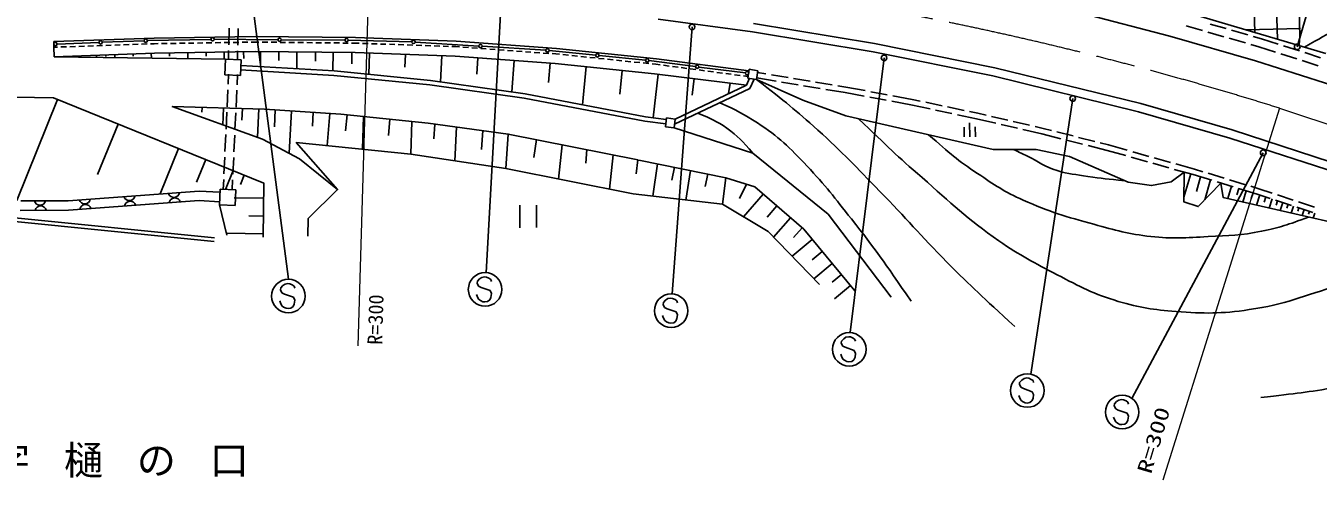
# Model space of a CAD drawing. Units: millimetres at full size, sheet at 1:1000; details may follow other scales. Extents: x 40000 to 680000, y 20000 to 380000.
# Drawn here: x 345490 to 460951, y 264453 to 305006 of the extents above; entities that cross this region are included whole.
import ezdxf
from ezdxf.enums import TextEntityAlignment as Align

# ---------------------------------------------------------------- set-up
doc = ezdxf.new("R2010")
doc.units = ezdxf.units.MM
doc.header["$LTSCALE"] = 1000
doc.linetypes.add('CHAIN', pattern=[18.5, 12, -1.5, 3.5, -1.5])
for name, color, linetype, lineweight in [('M-BGD', 7, 'Continuous', 25), ('M-BMK', 2, 'CHAIN', 13), ('M-STR-HTXT', 7, 'Continuous', 13), ('M-STR-STRC', 7, 'Continuous', 25)]:
    doc.layers.add(name, color=color, linetype=linetype, lineweight=lineweight)
doc.layers.add('M-BMK-HTXT', color=7, linetype='Continuous')
doc.styles.add('ＭＳ ゴシック', font='')
doc.styles.get('ＭＳ ゴシック').set_extended_font_data('MS Gothic')

msp = doc.modelspace()

# ---------------------------------------------------------------- linework, layer by layer
at = {"layer": 'M-BGD'}
for p, q in [((455284, 304420), (455142, 310281)), ((457304, 303826), (457193, 308422)), ((461641, 302553), (447838, 306606)), ((459308, 303927), (459242, 306673)), ((410399, 304470), (401977, 305592)), ((449163, 304998), (450605, 304586)), ((451293, 305170), (452735, 304758)), ((347985, 303597), (356940, 303913)), ((356940, 303913), (365970, 304055)), ((363621, 303304), (363652, 304804)), ((364451, 304779), (364420, 303279)), ((365970, 304055), (374941, 303965)), ((374941, 303965), (383928, 303650)), ((421189, 302699), (410399, 304470)), ((451086, 304449), (452528, 304037)), ((453009, 303900), (454451, 303488)), ((453216, 304621), (454658, 304209)), ((459368, 304766), (454503, 304649)), ((455139, 304071), (455879, 303860)), ((455879, 303860), (457367, 303381)), ((459350, 304586), (459261, 303280)), ((347985, 303597), (348002, 303098)), ((348002, 303098), (348330, 303109)), ((348002, 303098), (348032, 302248)), ((348032, 302248), (356975, 302564)), ((348630, 303120), (349130, 303137)), ((349430, 303148), (349929, 303166)), ((350229, 303176), (350729, 303194)), ((351029, 303204), (351528, 303222)), ((351828, 303233), (352328, 303250)), ((352628, 303261), (353127, 303278)), ((353427, 303289), (353927, 303307)), ((354227, 303317), (354726, 303335)), ((355026, 303345), (355526, 303363)), ((355826, 303374), (356325, 303391)), ((356625, 303402), (356953, 303413)), ((356694, 302554), (356706, 302123)), ((356953, 303413), (357313, 303419)), ((356975, 302564), (365974, 302705)), ((357613, 303424), (358112, 303432)), ((358326, 302300), (358328, 302585)), ((358412, 303436), (358912, 303444)), ((359212, 303449), (359712, 303457)), ((359950, 302610), (359961, 302054)), ((360012, 303461), (360512, 303469)), ((360812, 303474), (361312, 303482)), ((361592, 302298), (361591, 302636)), ((361612, 303487), (362112, 303494)), ((362412, 303499), (362912, 303507)), ((363208, 302661), (363214, 302028)), ((363212, 303512), (363712, 303519)), ((363594, 302015), (363610, 302804)), ((364012, 303524), (364512, 303532)), ((364410, 302779), (364394, 301981)), ((364812, 303537), (365312, 303545)), ((364960, 302104), (364943, 302689)), ((365612, 303549), (365971, 303555)), ((365971, 303555), (366301, 303552)), ((365974, 302705), (374910, 302615)), ((366454, 302700), (366454, 301371)), ((366601, 303549), (367101, 303544)), ((367401, 303541), (367901, 303536)), ((368093, 301919), (368083, 302684)), ((368200, 303532), (368700, 303527)), ((369000, 303524), (369500, 303519)), ((369703, 302667), (369691, 301183)), ((369800, 303516), (370300, 303511)), ((370600, 303508), (371100, 303503)), ((371367, 301852), (371363, 302651)), ((371400, 303500), (371900, 303495)), ((372200, 303492), (372700, 303487)), ((372944, 302684), (372917, 301000)), ((373000, 303484), (373500, 303479)), ((373800, 303476), (374300, 303471)), ((374600, 303468), (374930, 303465)), ((374625, 301622), (374626, 302625)), ((374910, 302615), (383855, 302301)), ((374930, 303465), (375268, 303453)), ((375568, 303442), (376067, 303425)), ((376180, 302570), (376126, 300681)), ((376367, 303414), (376867, 303397)), ((377167, 303386), (377666, 303369)), ((377966, 303358), (378466, 303341)), ((378766, 303330), (379265, 303313)), ((379565, 303302), (380065, 303285)), ((380365, 303274), (380864, 303257)), ((381164, 303246), (381664, 303229)), ((381964, 303218), (382463, 303201)), ((382763, 303190), (383263, 303173)), ((383563, 303162), (383901, 303150)), ((383901, 303150), (384238, 303126)), ((383928, 303650), (392897, 302999)), ((384537, 303104), (385036, 303068)), ((385335, 303046), (385834, 303010)), ((386133, 302988), (386631, 302952)), ((386931, 302931), (387429, 302894)), ((387729, 302873), (388227, 302837)), ((388526, 302815), (389025, 302779)), ((389324, 302757), (389823, 302721)), ((390122, 302699), (390621, 302663)), ((390920, 302641), (391419, 302605)), ((391718, 302583), (392217, 302547)), ((392516, 302525), (392853, 302501)), ((392897, 302999), (401824, 302075)), ((431896, 300536), (421189, 302699)), ((454932, 303351), (455661, 303142)), ((455661, 303142), (457143, 302665)), ((457619, 302512), (459047, 302052)), ((457843, 303228), (459271, 302768)), ((459747, 302614), (461174, 302155)), ((348032, 302248), (363320, 302027)), ((351809, 302193), (351801, 302381)), ((352627, 302283), (352616, 302410)), ((353428, 302438), (353438, 302170)), ((355084, 302296), (355077, 302497)), ((363260, 300630), (363320, 302027)), ((363320, 302027), (364720, 301967)), ((364720, 301967), (364660, 300570)), ((373040, 300988), (364705, 301473)), ((379408, 302457), (379362, 301318)), ((382645, 302344), (382526, 300007)), ((383855, 302301), (392778, 301654)), ((385883, 302154), (385794, 300689)), ((389108, 301920), (388899, 299105)), ((392336, 301686), (392182, 299941)), ((392778, 301654), (401666, 300735)), ((392853, 302501), (393181, 302467)), ((393479, 302436), (393977, 302385)), ((394275, 302354), (394772, 302302)), ((395071, 302271), (395568, 302220)), ((395553, 301367), (395226, 297962)), ((395867, 302189), (396364, 302138)), ((396662, 302107), (397160, 302055)), ((397458, 302024), (397955, 301973)), ((398254, 301942), (398751, 301891)), ((399050, 301860), (399547, 301808)), ((399845, 301777), (400343, 301726)), ((400641, 301695), (401138, 301644)), ((401437, 301613), (401765, 301579)), ((401765, 301579), (402171, 301525)), ((401824, 302075), (410077, 300985)), ((402468, 301486), (402964, 301420)), ((403261, 301381), (403757, 301316)), ((459523, 301899), (460950, 301439)), ((364660, 300570), (363260, 300630)), ((363559, 299790), (363600, 300689)), ((364400, 300652), (364358, 299753)), ((373008, 300589), (364682, 301073)), ((381581, 299737), (373008, 300589)), ((381629, 300134), (373040, 300988)), ((398776, 301034), (398557, 298907)), ((401990, 300695), (401534, 296806)), ((401666, 300735), (409883, 299722)), ((404054, 301276), (404550, 301211)), ((404848, 301171), (405343, 301106)), ((405206, 300298), (405018, 298821)), ((405641, 301067), (406136, 301001)), ((406434, 300962), (406929, 300896)), ((407227, 300857), (407723, 300791)), ((408020, 300752), (408516, 300687)), ((408813, 300647), (409309, 300582)), ((409606, 300543), (410012, 300489)), ((410147, 300323), (409883, 299722)), ((409993, 300347), (410116, 301126)), ((410766, 300225), (409993, 300347)), ((410116, 301126), (410889, 301004)), ((410556, 300258), (410189, 299425)), ((410889, 301004), (410766, 300225)), ((410789, 300354), (412514, 300069)), ((410870, 300847), (411612, 300725)), ((412105, 300643), (413585, 300399)), ((414078, 300317), (415558, 300072)), ((444901, 297336), (431896, 300536)), ((363466, 297792), (363536, 299291)), ((364335, 299254), (364266, 297755)), ((390026, 298542), (381581, 299737)), ((390091, 298937), (381629, 300134)), ((410189, 299425), (403445, 296216)), ((409883, 299722), (403505, 296688)), ((408421, 299902), (408283, 298961)), ((413008, 299987), (414488, 299743)), ((414981, 299661), (416461, 299416)), ((416052, 299991), (417532, 299746)), ((416954, 299335), (418680, 299050)), ((418025, 299665), (418766, 299542)), ((418680, 299050), (420394, 298729)), ((418766, 299542), (420486, 299221)), ((420978, 299129), (422452, 298853)), ((339422, 298721), (347972, 298580)), ((348325, 298437), (344672, 289424)), ((400795, 296498), (390026, 298542)), ((400858, 296893), (390091, 298937)), ((420886, 298637), (422360, 298362)), ((422852, 298270), (424567, 297949)), ((422944, 298761), (424664, 298440)), ((424567, 297949), (426278, 297590)), ((424664, 298440), (425402, 298285)), ((425891, 298182), (427359, 297874)), ((361230, 297725), (361223, 297307)), ((363146, 297674), (363102, 296146)), ((363374, 295794), (363443, 297293)), ((364242, 297256), (364173, 295757)), ((364836, 297629), (364797, 296602)), ((366182, 295059), (366296, 297590)), ((367776, 297514), (367695, 295989)), ((369231, 297418), (369002, 293644)), ((371086, 296037), (371174, 297291)), ((372400, 294311), (372646, 297194)), ((374186, 297072), (374063, 295646)), ((375663, 296918), (375578, 293992)), ((402712, 296654), (400858, 296893)), ((402629, 296003), (402727, 296785)), ((402727, 296785), (403505, 296688)), ((426767, 297487), (428235, 297179)), ((427848, 297771), (429316, 297463)), ((428725, 297076), (430436, 296717)), ((429806, 297360), (430544, 297205)), ((430544, 297205), (431277, 297035)), ((431764, 296922), (433226, 296584)), ((453049, 294992), (444901, 297336)), ((353733, 296245), (351906, 291738)), ((377879, 295220), (378007, 296675)), ((379961, 296472), (379898, 293558)), ((381956, 294923), (382039, 296232)), ((383957, 295978), (383818, 292930)), ((386188, 293977), (386333, 295656)), ((402661, 296257), (400795, 296498)), ((403406, 295905), (402629, 296003)), ((403505, 296688), (403406, 295905)), ((429323, 295096), (429317, 295971)), ((429823, 295100), (429814, 296350)), ((430323, 295103), (430317, 295978)), ((430436, 296717), (432139, 296322)), ((432626, 296210), (434087, 295871)), ((433713, 296471), (435174, 296133)), ((434574, 295759), (436277, 295364)), ((435661, 296020), (436395, 295850)), ((436395, 295850), (437126, 295665)), ((363282, 293797), (363351, 295295)), ((364150, 295258), (364081, 293760)), ((369646, 294587), (373341, 290388)), ((388589, 295351), (388360, 292274)), ((390880, 293260), (391101, 294852)), ((436277, 295364), (437972, 294935)), ((437610, 295543), (439064, 295174)), ((438456, 294813), (439910, 294444)), ((439549, 295052), (441003, 294684)), ((441488, 294561), (442219, 294376)), ((465781, 290851), (453049, 294992)), ((359141, 294053), (357499, 290003)), ((363189, 291799), (363259, 293297)), ((393395, 294396), (393094, 291330)), ((395529, 292736), (395619, 293954)), ((397973, 293486), (397641, 290414)), ((435769, 293957), (438736, 293343)), ((440395, 294322), (442089, 293893)), ((442089, 293893), (443767, 293419)), ((442219, 294376), (443901, 293901)), ((444248, 293284), (445691, 292876)), ((444383, 293765), (445826, 293358)), ((361570, 293068), (360750, 291043)), ((364058, 293260), (363988, 291762)), ((400022, 291806), (400174, 293048)), ((400022, 291803), (400175, 293045)), ((400263, 293029), (408018, 291451)), ((401939, 292688), (401510, 289801)), ((403212, 291245), (403443, 292382)), ((446173, 292740), (447616, 292333)), ((446307, 293222), (447751, 292815)), ((448097, 292197), (449775, 291724)), ((448232, 292679), (449915, 292204)), ((449915, 292204), (450633, 291986)), ((363125, 290401), (363166, 291299)), ((364000, 292083), (363321, 290409)), ((363965, 291262), (363924, 290364)), ((365004, 291676), (364665, 290839)), ((404862, 292093), (404470, 289460)), ((406188, 290664), (406415, 291777)), ((407741, 289085), (408018, 291451)), ((443985, 291038), (446074, 290746)), ((446074, 290746), (447833, 291097)), ((449561, 291789), (448946, 289722)), ((449775, 291724), (451445, 291218)), ((450453, 291518), (450068, 290226)), ((451344, 291249), (450813, 289468)), ((451112, 291842), (452547, 291407)), ((451923, 291073), (453359, 290639)), ((453026, 291262), (454461, 290827)), ((360966, 290257), (349270, 289400)), ((362831, 290146), (360966, 290257)), ((362792, 289033), (362851, 290429)), ((362851, 290429), (364251, 290369)), ((364251, 290369), (364192, 288973)), ((370720, 287802), (373341, 290388)), ((399758, 290002), (407741, 289085)), ((409888, 290870), (409238, 289602)), ((411374, 289988), (409618, 287965)), ((453204, 290686), (452871, 289585)), ((453865, 290486), (453698, 289935)), ((453837, 290494), (455508, 289988)), ((454525, 290286), (454220, 289277)), ((454940, 290682), (455658, 290465)), ((455130, 290102), (454978, 289598)), ((455734, 289914), (455434, 289000)), ((455508, 289988), (456676, 289605)), ((455658, 290465), (456829, 290081)), ((457304, 289926), (458729, 289458)), ((349270, 289400), (345036, 289377)), ((360971, 289405), (349304, 288550)), ((362781, 289298), (360971, 289405)), ((364192, 288973), (362792, 289033)), ((362792, 289033), (363452, 286329)), ((366745, 289610), (364108, 289646)), ((389610, 288989), (389624, 286989)), ((391124, 286999), (391110, 288999)), ((412588, 288935), (411710, 287923)), ((456283, 289734), (456133, 289277)), ((456831, 289554), (456565, 288742)), ((457151, 289449), (458576, 288982)), ((457319, 289394), (457186, 288988)), ((457806, 289235), (457570, 288512)), ((458281, 289079), (458163, 288718)), ((458757, 288923), (458549, 288289)), ((459051, 288827), (460477, 288359)), ((459232, 288767), (459128, 288450)), ((459204, 289303), (460630, 288835)), ((343918, 287615), (362321, 285756)), ((343919, 287936), (362353, 286075)), ((349304, 288550), (344984, 288526)), ((366723, 288028), (365404, 288046)), ((413802, 287882), (412299, 286150)), ((459707, 288612), (459528, 288065)), ((460182, 288456), (460092, 288183)), ((460657, 288300), (460507, 287842)), ((366700, 286446), (363484, 286491)), ((414841, 286980), (414090, 286114)), ((415746, 285947), (413946, 284449)), ((416644, 284867), (415744, 284118)), ((417542, 283787), (415906, 282426)), ((418359, 282805), (417541, 282125)), ((419176, 281824), (417748, 280635))]:
    msp.add_line(p, q, dxfattribs=at)
for points in [[(410766, 300225), (414908, 298378), (418738, 296978), (431913, 293973), (435769, 293957), (438736, 293343), (443985, 291038), (446074, 290746), (447833, 291097), (448980, 291948)], [(347972, 298580), (366763, 290963), (366696, 286142)], [(400174, 293048), (388589, 295351), (381444, 296318), (373638, 297129), (366818, 297576), (358572, 297795), (366636, 294880), (369948, 293150), (373341, 290388), (369646, 294587), (379898, 293558), (388360, 292274), (399765, 290001)], [(403406, 295905), (410448, 293647), (417170, 288208), (422808, 280781)], [(408018, 291451), (410618, 290643), (415001, 286842), (419566, 281354)], [(448980, 291948), (448940, 289297), (450243, 288868), (452247, 290975), (452469, 289677), (463970, 287051)], [(373341, 290388), (370720, 287802), (370698, 286240)], [(407741, 289085), (411806, 286659), (416401, 281914)]]:
    msp.add_lwpolyline(points, dxfattribs=at)
for centre, start, end in [((354732, 289913), 196.87172, 351.51095), ((358721, 290206), 196.87172, 351.51095), ((346754, 289499), 192.9979, 347.63713), ((346816, 288424), 12.99791, 167.63714), ((350743, 289621), 196.87172, 351.51095), ((350820, 288549), 16.87172, 171.51095), ((354809, 288841), 16.87172, 171.51095), ((358798, 289133), 16.87172, 171.51095)]:
    msp.add_arc(centre, 512, start, end, dxfattribs=at)
for points, knots in [([(459726, 303115), (461199, 303927), (461577, 304141), (462755, 304814), (464537, 305830), (465611, 306287), (467278, 307482), (468553, 308395), (469244, 308946), (470400, 310007), (471921, 311403), (472697, 312268), (474114, 313771), (475397, 315133), (475807, 315593), (477330, 317322)], [0, 0, 0, 0, 1, 1, 1, 2, 2, 2, 3, 3, 3, 4, 4, 4, 5, 5, 5, 5]), ([(410766, 300225), (413431, 298152), (414188, 297552), (416258, 295695), (418512, 293675), (419656, 292415), (421774, 290253), (424163, 287816), (425372, 286326), (427787, 283914), (430095, 281610), (430891, 280873), (433840, 278163)], [0, 0, 0, 0, 1, 1, 1, 2, 2, 2, 3, 3, 3, 4, 4, 4, 4]), ([(407497, 298144), (409078, 297433), (409595, 297144), (410846, 296344), (412782, 295107), (413708, 294157), (415288, 292489), (416942, 290743), (417745, 289652), (419245, 287772), (421457, 285002), (422116, 283992), (424588, 280436)], [0, 0, 0, 0, 1, 1, 1, 2, 2, 2, 3, 3, 3, 4, 4, 4, 4]), ([(405543, 297214), (406743, 296718), (407181, 296522), (408109, 295876), (409145, 295155), (409492, 294736), (410448, 293647)], [0, 0, 0, 0, 1, 1, 1, 2, 2, 2, 2]), ([(419885, 296716), (422551, 294149), (423289, 293453), (425559, 291459), (428166, 289169), (429569, 287792), (432426, 285821), (434365, 284484), (435547, 283873), (437639, 282790), (439703, 281721), (440863, 281066), (443094, 280414), (445057, 279839), (446213, 279666), (448252, 279508), (450800, 279311), (452266, 279298), (454794, 279674), (457982, 280148), (459680, 280881), (462753, 281854), (465123, 282605), (465917, 282880), (468770, 283932)], [0, 0, 0, 0, 1, 1, 1, 2, 2, 2, 3, 3, 3, 4, 4, 4, 5, 5, 5, 6, 6, 6, 7, 7, 7, 8, 8, 8, 8]), ([(426130, 295292), (428106, 293580), (428704, 293032), (430525, 291820), (432053, 290802), (432908, 290195), (434589, 289455), (436981, 288401), (438398, 287973), (440921, 287289), (442879, 286758), (443984, 286435), (445999, 286199), (447982, 285966), (449116, 286097), (451111, 286192), (452985, 286282), (454053, 286295), (455892, 286674), (457570, 287021), (458200, 287239), (460094, 287936)], [0, 0, 0, 0, 1, 1, 1, 2, 2, 2, 3, 3, 3, 4, 4, 4, 5, 5, 5, 6, 6, 6, 7, 7, 7, 7]), ([(433739, 293965), (434342, 293678), (434495, 293604), (434978, 293372), (436014, 292873), (436520, 292405), (437622, 292081), (438669, 291773), (439292, 291742), (440370, 291572), (441652, 291371), (442089, 291334), (443669, 291177)], [0, 0, 0, 0, 1, 1, 1, 2, 2, 2, 3, 3, 3, 4, 4, 4, 4]), ([(455837, 271834), (459069, 272190), (459971, 272300), (462599, 272739), (465589, 273239), (467193, 273905), (470195, 274324), (472071, 274586), (473147, 274621), (475039, 274540), (477994, 274415), (479619, 273955), (482530, 273425), (485776, 272834), (486865, 272555), (490775, 271590)], [0, 0, 0, 0, 1, 1, 1, 2, 2, 2, 3, 3, 3, 4, 4, 4, 5, 5, 5, 5])]:
    msp.add_open_spline(points, degree=3, knots=knots, dxfattribs=at)
at = {"layer": 'M-BMK'}
msp.add_line((457502, 297653), (467812, 294215), dxfattribs=at)
msp.add_arc((367504, 11471), 300000, 72.54271, 83.17844, dxfattribs=at)
at = {"layer": 'M-STR-HTXT'}
for p, q in [((376169, 311348), (375161, 276454)), ((457502, 297653), (447062, 264453))]:
    msp.add_line(p, q, dxfattribs=at)
at = {"layer": 'M-STR-STRC'}
for p, q in [((459082, 303133), (466039, 327168)), ((365711, 307244), (368953, 282383)), ((387935, 306571), (386615, 282973)), ((447697, 304096), (439920, 306107)), ((405011, 304908), (403250, 281073)), ((421324, 303437), (410509, 305212)), ((356052, 303678), (352316, 303537)), ((362025, 303803), (356351, 303687)), ((368008, 303769), (362325, 303805)), ((373991, 303732), (368308, 303767)), ((379973, 303578), (374291, 303727)), ((455349, 301889), (447697, 304096)), ((352016, 303525), (348280, 303384)), ((385961, 303206), (380273, 303565)), ((391948, 302828), (386260, 303187)), ((396407, 302384), (392247, 302803)), ((432060, 301268), (421324, 303437)), ((400866, 301934), (396706, 302354)), ((405323, 301370), (401164, 301900)), ((422169, 302150), (419137, 277631)), ((464245, 299045), (455349, 301889)), ((409780, 300801), (405620, 301332)), ((445094, 298061), (432060, 301268)), ((439024, 298520), (435278, 273920)), ((453269, 295710), (445094, 298061)), ((466013, 291564), (453269, 295710)), ((456045, 293675), (444301, 271755)), ((368457, 281820), (368264, 281612)), ((368653, 281959), (368457, 281820)), ((368902, 282010), (368653, 281959)), ((369076, 281985), (368902, 282010)), ((369292, 281876), (369076, 281985)), ((369457, 281765), (369292, 281876)), ((369509, 281597), (369457, 281765)), ((385837, 282206), (385813, 282036)), ((385813, 282036), (385942, 281762)), ((386030, 282414), (385837, 282206)), ((385942, 281762), (386168, 281652)), ((386227, 282553), (386030, 282414)), ((386476, 282603), (386227, 282553)), ((386649, 282579), (386476, 282603)), ((386866, 282470), (386649, 282579)), ((387031, 282358), (386866, 282470)), ((387082, 282191), (387031, 282358)), ((368264, 281612), (368240, 281442)), ((368240, 281442), (368368, 281168)), ((368368, 281168), (368595, 281058)), ((368595, 281058), (369393, 280776)), ((369393, 280776), (369514, 280517)), ((385817, 280873), (385758, 281038)), ((385943, 280607), (385817, 280873)), ((386098, 280496), (385943, 280607)), ((386168, 281652), (386966, 281369)), ((387042, 280769), (386936, 280546)), ((386966, 281369), (387087, 281110)), ((387087, 281110), (387042, 280769)), ((402850, 280653), (402653, 280514)), ((403099, 280704), (402850, 280653)), ((403273, 280679), (403099, 280704)), ((403489, 280570), (403273, 280679)), ((368244, 280280), (368185, 280445)), ((368370, 280013), (368244, 280280)), ((368524, 279903), (368370, 280013)), ((368744, 279790), (368524, 279903)), ((368924, 279765), (368744, 279790)), ((369175, 279808), (368924, 279765)), ((369363, 279952), (369175, 279808)), ((369469, 280175), (369363, 279952)), ((369514, 280517), (369469, 280175)), ((386317, 280384), (386098, 280496)), ((386497, 280359), (386317, 280384)), ((386749, 280402), (386497, 280359)), ((386936, 280546), (386749, 280402)), ((402460, 280306), (402436, 280136)), ((402436, 280136), (402565, 279862)), ((402653, 280514), (402460, 280306)), ((402565, 279862), (402791, 279752)), ((402791, 279752), (403590, 279469)), ((403654, 280459), (403489, 280570)), ((403590, 279469), (403710, 279211)), ((403705, 280291), (403654, 280459)), ((402440, 278973), (402381, 279138)), ((402566, 278707), (402440, 278973)), ((402721, 278597), (402566, 278707)), ((402940, 278484), (402721, 278597)), ((403121, 278459), (402940, 278484)), ((403372, 278502), (403121, 278459)), ((403559, 278646), (403372, 278502)), ((403666, 278869), (403559, 278646)), ((403710, 279211), (403666, 278869)), ((418761, 277210), (418564, 277071)), ((419010, 277260), (418761, 277210)), ((419183, 277236), (419010, 277260)), ((419400, 277127), (419183, 277236)), ((419565, 277015), (419400, 277127)), ((418371, 276863), (418347, 276692)), ((418347, 276692), (418476, 276419)), ((418564, 277071), (418371, 276863)), ((418476, 276419), (418702, 276309)), ((418702, 276309), (419501, 276026)), ((419501, 276026), (419621, 275767)), ((419616, 276848), (419565, 277015)), ((418351, 275530), (418292, 275695)), ((418477, 275264), (418351, 275530)), ((418632, 275153), (418477, 275264)), ((418851, 275041), (418632, 275153)), ((419031, 275015), (418851, 275041)), ((419283, 275058), (419031, 275015)), ((419470, 275202), (419283, 275058)), ((419576, 275426), (419470, 275202)), ((419621, 275767), (419576, 275426)), ((434282, 273182), (434258, 273011)), ((434258, 273011), (434387, 272738)), ((434475, 273390), (434282, 273182)), ((434387, 272738), (434613, 272628)), ((434672, 273529), (434475, 273390)), ((434613, 272628), (435411, 272345)), ((434921, 273579), (434672, 273529)), ((435094, 273555), (434921, 273579)), ((435311, 273446), (435094, 273555)), ((435476, 273334), (435311, 273446)), ((435527, 273167), (435476, 273334)), ((434262, 271849), (434203, 272014)), ((434388, 271583), (434262, 271849)), ((434543, 271472), (434388, 271583)), ((434762, 271360), (434543, 271472)), ((434942, 271334), (434762, 271360)), ((435194, 271378), (434942, 271334)), ((435381, 271522), (435194, 271378)), ((435487, 271745), (435381, 271522)), ((435411, 272345), (435532, 272086)), ((435532, 272086), (435487, 271745)), ((442949, 271463), (442756, 271255)), ((443146, 271602), (442949, 271463)), ((443395, 271652), (443146, 271602)), ((443569, 271628), (443395, 271652)), ((443785, 271519), (443569, 271628)), ((443950, 271408), (443785, 271519)), ((444001, 271240), (443950, 271408)), ((442756, 271255), (442732, 271085)), ((442732, 271085), (442861, 270811)), ((442861, 270811), (443087, 270701)), ((443087, 270701), (443886, 270418)), ((443886, 270418), (444006, 270160)), ((442736, 269922), (442677, 270087)), ((442862, 269656), (442736, 269922)), ((443017, 269546), (442862, 269656)), ((443236, 269433), (443017, 269546)), ((443417, 269408), (443236, 269433)), ((443668, 269451), (443417, 269408)), ((443855, 269595), (443668, 269451)), ((443961, 269818), (443855, 269595)), ((444006, 270160), (443961, 269818))]:
    msp.add_line(p, q, dxfattribs=at)
for centre, radius in [((405011, 304908), 250), ((352166, 303531), 150), ((356201, 303684), 150), ((362175, 303806), 150), ((368158, 303768), 150), ((374141, 303731), 150), ((380123, 303574), 150), ((348130, 303378), 150), ((386110, 303196), 150), ((392098, 302818), 150), ((396556, 302369), 150), ((459082, 303133), 250), ((401015, 301919), 150), ((405472, 301351), 150), ((422169, 302150), 250), ((409928, 300782), 150), ((439024, 298520), 250), ((456045, 293675), 250), ((386523, 281476), 1500), ((368950, 280883), 1500), ((403147, 279576), 1500), ((419057, 276133), 1500), ((434968, 272452), 1500), ((443443, 270525), 1500)]:
    msp.add_circle(centre, radius, dxfattribs=at)

# ---------------------------------------------------------------- texts
at = {"layer": 'M-BMK-HTXT', "insert": (355399, 266089), "char_height": 2566, "attachment_point": 5, "style": 'ＭＳ ゴシック'}
msp.add_mtext('\\T1.86;字樋の口', dxfattribs=at)
at = {"layer": 'M-STR-HTXT', "style": 'ＭＳ ゴシック'}
msp.add_text('R=300', height=1320, rotation=88.332, dxfattribs=at).set_placement((377721, 276512), align=Align.BOTTOM_LEFT)
at = {"layer": 'M-STR-HTXT', "style": 'ＭＳ ゴシック', "width": 1.35}
msp.add_text('R=300', height=1320, rotation=73.385, dxfattribs=at).set_placement((446395, 264814), align=Align.BOTTOM_LEFT)

doc.saveas('drawing.dxf')
